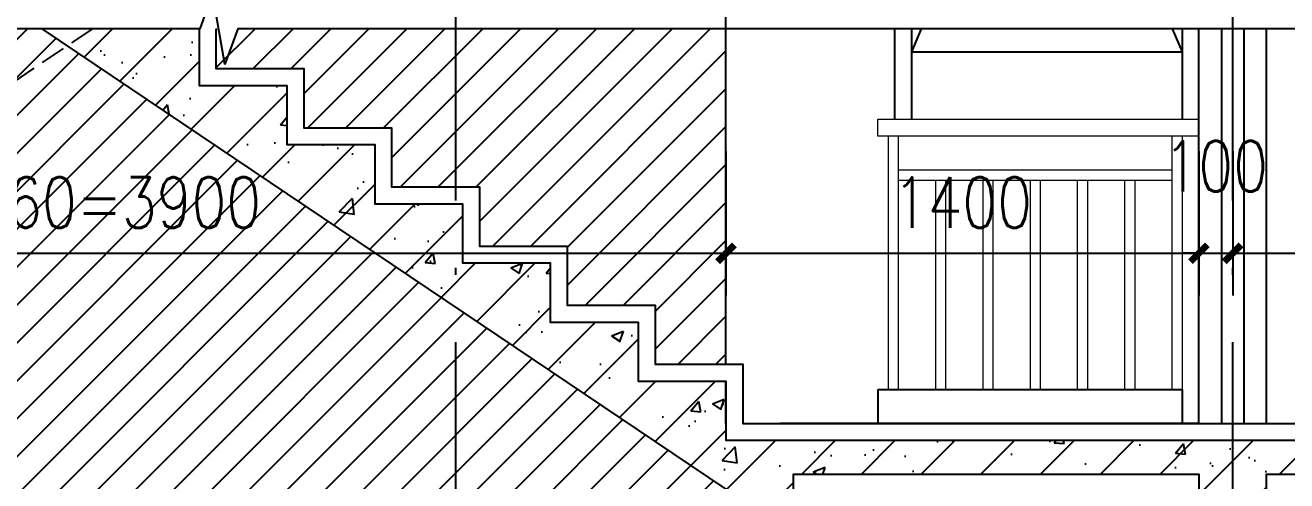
# Model space of a CAD drawing. Extents: x 718358 to 1668613, y -348838 to -159582.
# Drawn here: x 865263 to 868997, y -235191 to -233843 of the extents above; entities that cross this region are included whole.
import ezdxf

# ---------------------------------------------------------------- set-up
doc = ezdxf.new("R2010")
doc.units = 0
doc.header["$LTSCALE"] = 1000
doc.linetypes.add('DASH', pattern=[0.35, 0.25, -0.1])
doc.linetypes.add('DOTE', pattern=[2.42, 2, -0.2, 0.02, -0.2])
for name, color, linetype in [('建-可见线', 7, 'Continuous'), ('建-墙体', 2, 'Continuous'), ('建-尺寸', 73, 'Continuous'), ('建-影线', 8, 'Continuous'), ('建-楼梯', 4, 'Continuous'), ('建-符号', 3, 'Continuous'), ('建-符号说明', 7, 'Continuous'), ('建-轴网', 14, 'DOTE'), ('建-门窗剖', 4, 'Continuous')]:
    doc.layers.add(name, color=color, linetype=linetype)
doc.layers.add('栏杆', color=30, linetype='Continuous', lineweight=9)
doc.styles.add('DIM_FONT', font='SIMPLEX.shx', dxfattribs={"width": 0.8, "bigfont": 'GBCBIG.shx'})
doc.dimstyles.new('DIMN50', dxfattribs={"dimscale": 0.5, "dimtxt": 300, "dimasz": 100, "dimexe": 250, "dimexo": 300, "dimgap": 150, "dimtad": 1, "dimdec": 0, "dimzin": 0, "dimdsep": 46, "dimtxsty": 'DIM_FONT', "dimblk": 'ARCHTICK', "dimcen": 0.09, "dimdle": 1, "dimclrt": 7, "dimazin": 2, "dimtfac": 1, "dimtdec": 0, "dimtix": 1, "dimtmove": 2, "dimatfit": 3, "dimldrblk": 'ARCHTICK', "dimfxl": 1, "dimtolj": 1, "dimtzin": 0, "dimarcsym": 0})
pattern_1 = [(45, (52704.99, 44570.81), (-56.126601, 56.126601), [])]

# ---------------------------------------------------------------- blocks, each defined once
blk = doc.blocks.new('_ArchTick')
at = {"color": 0, "linetype": 'ByBlock', "const_width": 0.4}
blk.add_lwpolyline([(-0.5, -0.5), (0.5, 0.5)], dxfattribs=at)
blk = doc.blocks.new('*D2732')
at = {"layer": 'Defpoints', "color": 0, "transparency": 16777216}
for p in [(868837.3, -234065.9), (871137.3, -234065.9), (871137.3, -234517.8)]:
    blk.add_point(p, dxfattribs=at)
at = {"layer": '建-尺寸', "color": 0, "lineweight": -2, "transparency": 16777216}
for p, q in [((868837.3, -234215.9), (868837.3, -234642.8)), ((871137.3, -234215.9), (871137.3, -234642.8)), ((868836.8, -234517.8), (871137.8, -234517.8))]:
    blk.add_line(p, q, dxfattribs=at)
at = {"layer": '建-尺寸', "color": 0, "lineweight": -2, "transparency": 16777216, "xscale": 50, "yscale": 50, "zscale": 50, "rotation": 180}
blk.add_blockref('_ArchTick', (868837.3, -234517.8), dxfattribs=at)
at = {"layer": '建-尺寸', "color": 0, "lineweight": -2, "transparency": 16777216, "xscale": 50, "yscale": 50, "zscale": 50}
blk.add_blockref('_ArchTick', (871137.3, -234517.8), dxfattribs=at)
at = {"layer": '建-尺寸', "color": 7, "transparency": 16777216, "insert": (869987.3, -234367.8), "char_height": 150, "attachment_point": 5, "style": 'DIM_FONT'}
blk.add_mtext('\\A1;2300', dxfattribs=at)
blk = doc.blocks.new('*D2733')
at = {"layer": 'Defpoints', "color": 0, "transparency": 16777216}
for p in [(868737.3, -234065.9), (868837.3, -234065.9), (868837.3, -234517.8)]:
    blk.add_point(p, dxfattribs=at)
at = {"layer": '建-尺寸', "color": 0, "lineweight": -2, "transparency": 16777216}
for p, q in [((868737.3, -234215.9), (868737.3, -234642.8)), ((868837.3, -234215.9), (868837.3, -234642.8)), ((868737.3, -234517.8), (868687.3, -234517.8)), ((868737.3, -234517.8), (868837.3, -234517.8)), ((868837.3, -234517.8), (868887.3, -234517.8))]:
    blk.add_line(p, q, dxfattribs=at)
at = {"layer": '建-尺寸', "color": 0, "lineweight": -2, "transparency": 16777216, "xscale": 50, "yscale": 50, "zscale": 50}
blk.add_blockref('_ArchTick', (868737.3, -234517.8), dxfattribs=at)
at = {"layer": '建-尺寸', "color": 0, "lineweight": -2, "transparency": 16777216, "xscale": 50, "yscale": 50, "zscale": 50, "rotation": 180}
blk.add_blockref('_ArchTick', (868837.3, -234517.8), dxfattribs=at)
at = {"layer": '建-尺寸', "color": 7, "transparency": 16777216, "insert": (868787.3, -234260.3), "char_height": 150, "attachment_point": 5, "style": 'DIM_FONT'}
blk.add_mtext('\\A1;100', dxfattribs=at)
blk = doc.blocks.new('*D2734')
at = {"layer": 'Defpoints', "color": 0, "transparency": 16777216}
for p in [(867337.3, -234065.9), (868737.3, -234065.9), (868737.3, -234517.8)]:
    blk.add_point(p, dxfattribs=at)
at = {"layer": '建-尺寸', "color": 0, "lineweight": -2, "transparency": 16777216}
for p, q in [((867337.3, -234215.9), (867337.3, -234642.8)), ((868737.3, -234215.9), (868737.3, -234642.8)), ((867336.8, -234517.8), (868737.8, -234517.8))]:
    blk.add_line(p, q, dxfattribs=at)
at = {"layer": '建-尺寸', "color": 0, "lineweight": -2, "transparency": 16777216, "xscale": 50, "yscale": 50, "zscale": 50, "rotation": 180}
blk.add_blockref('_ArchTick', (867337.3, -234517.8), dxfattribs=at)
at = {"layer": '建-尺寸', "color": 0, "lineweight": -2, "transparency": 16777216, "xscale": 50, "yscale": 50, "zscale": 50}
blk.add_blockref('_ArchTick', (868737.3, -234517.8), dxfattribs=at)
at = {"layer": '建-尺寸', "color": 7, "transparency": 16777216, "insert": (868037.3, -234367.8), "char_height": 150, "attachment_point": 5, "style": 'DIM_FONT'}
blk.add_mtext('\\A1;1400', dxfattribs=at)
blk = doc.blocks.new('*D2735')
at = {"layer": 'Defpoints', "color": 0, "transparency": 16777216}
for p in [(863437.3, -234065.9), (867337.3, -234065.9), (867337.3, -234517.8)]:
    blk.add_point(p, dxfattribs=at)
at = {"layer": '建-尺寸', "color": 0, "lineweight": -2, "transparency": 16777216}
for p, q in [((863437.3, -234215.9), (863437.3, -234642.8)), ((867337.3, -234215.9), (867337.3, -234642.8)), ((863436.8, -234517.8), (867337.8, -234517.8))]:
    blk.add_line(p, q, dxfattribs=at)
at = {"layer": '建-尺寸', "color": 0, "lineweight": -2, "transparency": 16777216, "xscale": 50, "yscale": 50, "zscale": 50, "rotation": 180}
blk.add_blockref('_ArchTick', (863437.3, -234517.8), dxfattribs=at)
at = {"layer": '建-尺寸', "color": 0, "lineweight": -2, "transparency": 16777216, "xscale": 50, "yscale": 50, "zscale": 50}
blk.add_blockref('_ArchTick', (867337.3, -234517.8), dxfattribs=at)
at = {"layer": '建-尺寸', "color": 7, "transparency": 16777216, "insert": (865387.3, -234367.8), "char_height": 150, "attachment_point": 5, "style": 'DIM_FONT'}
blk.add_mtext('\\A1;15x260=3900', dxfattribs=at)

msp = doc.modelspace()

# ---------------------------------------------------------------- hatches: boundary and pattern name
at = {"layer": '建-影线'}
h = msp.add_hatch(dxfattribs=at)
h.set_pattern_fill('钢筋混凝土', color=256, scale=50, style=0)
h.set_pattern_definition([(45, (0, 0), (-88.388348, 88.388348), []), (50, (0, 0), (358.63009, -31.37607), [37.5, -412.5]), (355, (0, 0), (-69.37567, 376.09607), [30, -330]), (100.4514, (29.9, -2.6), (289.25469, 344.71977), [31.8701, -350.57106]), (46.1842, (0, 100), (533.62052, -82.7595), [56.25, -618.75]), (96.6356, (44.47, 93.1), (467.33135, 487.05894), [47.80514, -525.8565]), (351.1842, (0, 100), (467.33097, 487.0593), [45, -495]), (21, (50, 75), (298.45353, -201.30945), [37.5, -412.5]), (326, (50, 75), (121.65767, 362.57502), [30, -330]), (71.4514, (74.87, 58.22), (420.11131, 161.26525), [31.8701, -350.57106]), (37.5, (0, 0), (6.079928, 166.446927), [0, -326, 0, -335, 0, -331.25]), (7.5, (0, 0), (131.53477, 197.205856), [0, -191, 0, -318.5, 0, -126.25]), (327.5, (-111.5, 0), (266.911218, -11.277436), [0, -125, 0, -390, 0, -517.5]), (317.5, (-161.5, 0), (291.593085, 50.05249), [0, -162.5, 0, -259, 0, -367.5])])
h.paths.add_polyline_path([(865777.3, -233853.1), (865462.2, -233853.1), (865387.3, -233903.5), (867337.3, -235216), (867337.3, -235421.3), (867537.3, -235421.3), (867537.3, -235171.3), (868737.3, -235171.3), (868737.3, -235471.3), (868937.3, -235471.3), (868937.3, -235171.3), (870937.3, -235171.3), (871237.3, -235171.3), (871237.3, -233853.1), (870937.3, -233853.1), (870937.3, -235071.3), (867337.3, -235071.3), (867337.3, -234896.3), (867077.3, -234896.3), (867077.3, -234721.3), (866817.3, -234721.3), (866817.3, -234546.3), (866557.3, -234546.3), (866557.3, -234371.3), (866297.3, -234371.3), (866297.3, -234196.3), (866037.3, -234196.3), (866037.3, -234021.3), (865777.3, -234021.3)])
h.paths.add_polyline_path([(868937.3, -235621.3), (868737.3, -235621.3), (868737.3, -235721.3), (868937.3, -235721.3)])
at = {"layer": '建-符号说明'}
h = msp.add_hatch(dxfattribs=at)
h.set_pattern_fill('ANSI31', color=8, scale=50, style=0)
h.set_pattern_definition(pattern_1)
h.paths.add_polyline_path([(863747.3, -232396.3), (863747.3, -232571.3), (864007.3, -232571.3), (864007.3, -232746.3), (864267.3, -232746.3), (864267.3, -232921.3), (864527.3, -232921.3), (864527.3, -233096.3), (864787.3, -233096.3), (864787.3, -233271.3), (865047.3, -233271.3), (865047.3, -233446.3), (865307.3, -233446.3), (865307.3, -233621.3), (865666.6, -233621.3), (865666.1, -233622.8), (865684.6, -233727.8), (867337.3, -233727.8), (867337.3, -232621.3), (867337.3, -232416), (863482.4, -229821.3), (863437.3, -229821.3), (863437.3, -232221.3), (863487.3, -232221.3), (863487.3, -232396.3)])
h.paths.add_polyline_path([(865827.3, -233853.1), (865827.3, -233971.3), (866087.3, -233971.3), (866087.3, -234146.3), (866347.3, -234146.3), (866347.3, -234321.3), (866607.3, -234321.3), (866607.3, -234496.3), (866867.3, -234496.3), (866867.3, -234671.3), (867127.3, -234671.3), (867127.3, -234846.3), (867337.3, -234846.3), (867337.3, -233853.1)])
h = msp.add_hatch(dxfattribs=at)
h.set_pattern_fill('ANSI31', color=8, scale=50, style=0)
h.set_pattern_definition(pattern_1)
h.paths.add_polyline_path([(865126.3, -233727.8), (863437.3, -232591), (863437.3, -232621.3), (863437.3, -233727.8)])
h.paths.add_polyline_path([(864267.3, -235546.3), (864267.3, -235721.3), (864527.3, -235721.3), (864527.3, -235896.3), (864787.3, -235896.3), (864787.3, -236071.3), (865047.3, -236071.3), (865047.3, -236246.3), (865307.3, -236246.3), (865307.3, -236421.3), (865567.3, -236421.3), (865567.3, -236596.3), (865827.3, -236596.3), (865827.3, -236771.3), (866087.3, -236771.3), (866087.3, -236946.3), (866347.3, -236946.3), (866347.3, -237121.3), (866607.3, -237121.3), (866607.3, -237296.3), (866867.3, -237296.3), (866867.3, -237471.3), (867127.3, -237471.3), (867127.3, -237646.3), (867337.3, -237646.3), (867337.3, -235391), (867337.3, -235216), (865312.3, -233853.1), (863437.3, -233853.1), (863437.3, -235021.3), (863487.3, -235021.3), (863487.3, -235196.3), (863747.3, -235196.3), (863747.3, -235371.3), (864007.3, -235371.3), (864007.3, -235546.3)])

# ---------------------------------------------------------------- linework, layer by layer
at = {"layer": '建-可见线'}
for p, q in [((867337.3, -234846.3), (867337.3, -232621.3)), ((867337.3, -235021.3), (867337.3, -234896.3)), ((867787.3, -234921.3), (868687.3, -234921.3)), ((867787.3, -234921.3), (867787.3, -235021.3)), ((868687.3, -234921.3), (868687.3, -235021.3))]:
    msp.add_line(p, q, dxfattribs=at)
for points in [[(865827.3, -233853.1), (865827.3, -233971.3), (866087.3, -233971.3), (866087.3, -234146.3), (866347.3, -234146.3), (866347.3, -234321.3), (866607.3, -234321.3), (866607.3, -234496.3), (866867.3, -234496.3), (866867.3, -234671.3), (867127.3, -234671.3), (867127.3, -234846.3), (867387.3, -234846.3), (867387.3, -235021.3), (870937.3, -235021.3)], [(867837.3, -234121.3), (867837.3, -233853.1)], [(868737.3, -235021.3), (867497.3, -235021.3)]]:
    msp.add_lwpolyline(points, dxfattribs=at)
at = {"layer": '建-墙体'}
for points in [[(865312.3, -233853.1), (867337.3, -235216), (867337.3, -235421.3), (867537.3, -235421.3), (867537.3, -235171.3), (868737.3, -235171.3), (868737.3, -235471.3), (868937.3, -235471.3), (868937.3, -235171.3), (870937.3, -235171.3)], [(865777.3, -233853.1), (865777.3, -234021.3), (866037.3, -234021.3), (866037.3, -234196.3), (866297.3, -234196.3), (866297.3, -234371.3), (866557.3, -234371.3), (866557.3, -234546.3), (866817.3, -234546.3), (866817.3, -234721.3), (867077.3, -234721.3), (867077.3, -234896.3), (867337.3, -234896.3), (867337.3, -235071.3), (870937.3, -235071.3)]]:
    msp.add_lwpolyline(points, dxfattribs=at)
at = {"layer": '建-楼梯', "ltscale": 0.3}
for p, q in [((868687.3, -233853.1), (868687.3, -234121.3)), ((867887.3, -233921.3), (868687.3, -233921.3))]:
    msp.add_line(p, q, dxfattribs=at)
at = {"layer": '建-楼梯', "linetype": 'DASH', "ltscale": 0.3}
msp.add_lwpolyline([(865462.2, -233853.1), (863487.3, -235182.3)], dxfattribs=at)
at = {"layer": '建-楼梯', "ltscale": 0.3}
for points in [[(867887.3, -234121.3), (867887.3, -233853.1)], [(867887.3, -233921.3), (867916, -233853.1)], [(868658.5, -233853.1), (868687.3, -233921.3)]]:
    msp.add_lwpolyline(points, dxfattribs=at)
at = {"layer": '建-符号'}
msp.add_lwpolyline([(871688.1, -233853.1), (865892, -233853.1), (865853.8, -233958.1), (865816.8, -233748.1), (865779.5, -233853.1), (859983.4, -233853.1)], dxfattribs=at)
at = {"layer": '建-轴网'}
for p, q in [((866537.3, -253721.3), (866537.3, -223427.1)), ((868837.3, -253721.3), (868837.3, -223427.1))]:
    msp.add_line(p, q, dxfattribs=at)
at = {"layer": '建-门窗剖'}
for p, q in [((868737.2, -235021.3), (868737.2, -233853.1)), ((868803.9, -233853.1), (868803.9, -235021.3)), ((868870.6, -233853.1), (868870.6, -235021.3)), ((868937.2, -235021.3), (868937.2, -233853.1))]:
    msp.add_line(p, q, dxfattribs=at)
at = {"layer": '栏杆'}
for p, q in [((867787.3, -234121.3), (868737.3, -234121.3)), ((867787.3, -234171.3), (867787.3, -234121.3)), ((868737.3, -234171.3), (867787.3, -234171.3)), ((867847.3, -234271.3), (868657.3, -234271.3)), ((867847.3, -234301.3), (868657.3, -234301.3))]:
    msp.add_line(p, q, dxfattribs=at)
for points in [[(867817.3, -234171.3), (867817.3, -234921.3)], [(867847.3, -234171.3), (867847.3, -234921.3)], [(868657.3, -234171.3), (868657.3, -234921.3)], [(868687.3, -234171.3), (868687.3, -234921.3)], [(867957.3, -234301.3), (867957.3, -234921.3)], [(867987.3, -234301.3), (867987.3, -234921.3)], [(868097.3, -234301.3), (868097.3, -234921.3)], [(868127.3, -234301.3), (868127.3, -234921.3)], [(868237.3, -234301.3), (868237.3, -234921.3)], [(868267.3, -234301.3), (868267.3, -234921.3)], [(868377.3, -234301.3), (868377.3, -234921.3)], [(868407.3, -234301.3), (868407.3, -234921.3)], [(868517.3, -234301.3), (868517.3, -234921.3)], [(868547.3, -234301.3), (868547.3, -234921.3)]]:
    msp.add_lwpolyline(points, dxfattribs=at)

# ---------------------------------------------------------------- dimensions: what is measured, and where the dimension line sits
at = {"layer": '建-尺寸'}
dim = msp.add_aligned_dim(p1=(863437.3, -234065.9), p2=(867337.3, -234065.9), distance=-451.8, text='15x260=3900', dimstyle='DIMN50', dxfattribs=at)
dim.commit()
dim.dimension.update_dxf_attribs({"geometry": '*D2735', "text_midpoint": (865387.3, -234367.8)})
for p1, p2, picture, middle in [((867337.3, -234065.9), (868737.3, -234065.9), '*D2734', (868037.3, -234367.8)), ((868837.3, -234065.9), (871137.3, -234065.9), '*D2732', (869987.3, -234367.8))]:
    dim = msp.add_aligned_dim(p1=p1, p2=p2, distance=-451.8, dimstyle='DIMN50', dxfattribs=at)
    dim.commit()
    dim.dimension.update_dxf_attribs({"geometry": picture, "text_midpoint": middle})
dim = msp.add_linear_dim(base=(868837.3, -234517.8), p1=(868737.3, -234065.9), p2=(868837.3, -234065.9), angle=0, dimstyle='DIMN50', dxfattribs=at)
dim.commit()
dim.dimension.update_dxf_attribs({"geometry": '*D2733', "text_midpoint": (868787.3, -234260.3), "dimtype": 161})

doc.saveas('drawing.dxf')
